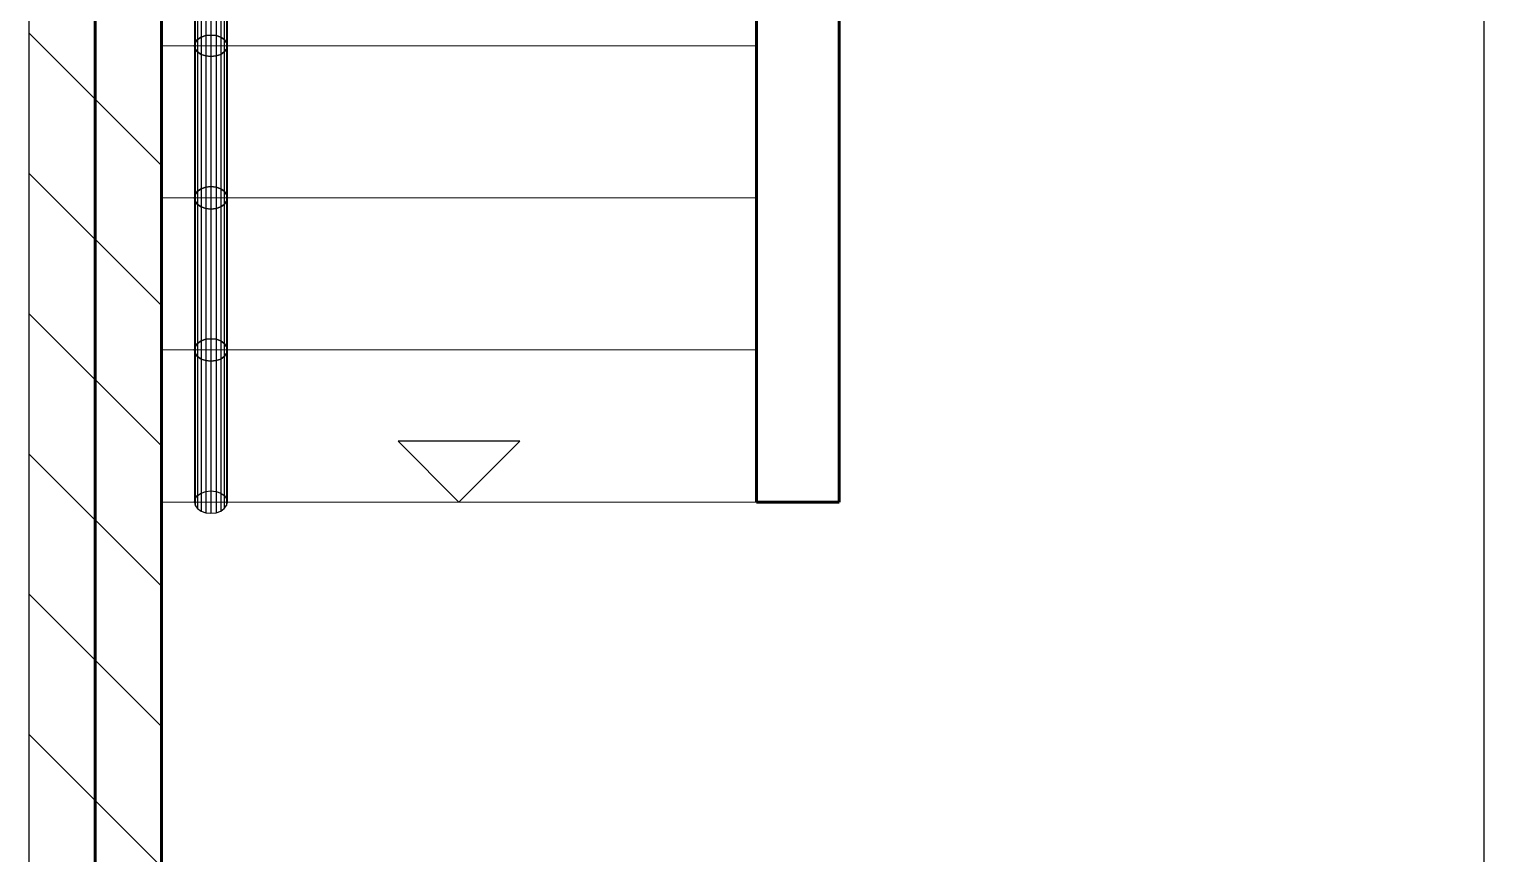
# Model space of a CAD drawing. Extents: x 0 to 756, y -25 to 420.
# Drawn here: x 251.57 to 295.57, y 73.94 to 98.88 of the extents above; entities that cross this region are included whole.
import ezdxf
from ezdxf.lldxf.tags import DXFTag

# ---------------------------------------------------------------- set-up
doc = ezdxf.new("R2010")
doc.units = 0
doc.layers.get('0').update_dxf_attribs({"lineweight": 25})
doc.layers.get('DEFPOINTS').update_dxf_attribs({"lineweight": 25})
doc.layers.add('A_Dach', color=1, linetype='Continuous', lineweight=25, true_color=0xff0000)
for name, color, linetype, lineweight in [('A_Innenwand', 7, 'Continuous', 25), ('Allgemein01', 7, 'Continuous', 13), ('Allgemein03', 7, 'Continuous', 25), ('Standard', 7, 'Continuous', 25), ('Treppe', 7, 'Continuous', 13), ('Wand Holz nicht tragend', 7, 'Continuous', 13)]:
    doc.layers.add(name, color=color, linetype=linetype, lineweight=lineweight)
tags = doc.linetypes.add('VERDECKT2_S2', pattern=[0.27, 0.2, -0.07]).pattern_tags.tags
tags[6:7] = [DXFTag(74, 4), DXFTag(75, 0), DXFTag(340, '0'), DXFTag(46, 1.0), DXFTag(50, 0.0), DXFTag(44, 0.0), DXFTag(45, 0.0)]
tags[4:5] = [DXFTag(74, 4), DXFTag(75, 0), DXFTag(340, '0'), DXFTag(46, 1.0), DXFTag(50, 0.0), DXFTag(44, 0.0), DXFTag(45, 0.0)]

# ---------------------------------------------------------------- blocks, each defined once
blk = doc.blocks.new('Referenz-A01I5YQ8IE')
at = {"layer": 'Allgemein01', "color": 0, "linetype": 'VERDECKT2_S2', "lineweight": -2, "ltscale": 0.25}
for p, q in [((253.567, 414.475), (253.567, 5.763)), ((295.567, 414.475), (295.567, 5.763))]:
    blk.add_line(p, q, dxfattribs=at)
at = {"layer": 'Allgemein03', "color": 0, "lineweight": -2}
blk.add_line((253.567, 414.475), (253.567, 5.763), dxfattribs=at)
at = {"layer": 'DEFPOINTS', "color": 0, "linetype": 'Continuous', "lineweight": -2, "ltscale": 0.25}
blk.add_line((276.067, 84.576), (276.067, 84.576), dxfattribs=at)
blk.add_line((276.067, 84.576), (276.067, 84.576), dxfattribs=at)
at = {"layer": 'Standard', "color": 0, "lineweight": -2}
for p, q in [((256.567, 103.842), (256.567, 98.376)), ((256.591, 103.931), (256.591, 98.475)), ((256.662, 104.012), (256.662, 98.565)), ((256.773, 104.076), (256.773, 98.636)), ((256.912, 104.117), (256.912, 98.682)), ((257.067, 104.131), (257.067, 98.697)), ((257.221, 104.117), (257.221, 98.682)), ((257.361, 104.076), (257.361, 98.636)), ((257.471, 104.012), (257.471, 98.565)), ((257.542, 103.931), (257.542, 98.475)), ((257.567, 98.376), (257.567, 103.842)), ((256.591, 103.753), (256.591, 98.276)), ((256.662, 103.672), (256.662, 98.187)), ((256.773, 103.608), (256.773, 98.115)), ((256.912, 103.567), (256.912, 98.07)), ((257.067, 103.553), (257.067, 98.054)), ((257.221, 103.567), (257.221, 98.07)), ((257.361, 103.608), (257.361, 98.115)), ((257.471, 103.672), (257.471, 98.187)), ((257.542, 103.753), (257.542, 98.276)), ((256.591, 98.475), (256.662, 98.565)), ((256.662, 98.565), (256.591, 98.475)), ((256.662, 98.565), (256.773, 98.636)), ((256.773, 98.636), (256.662, 98.565)), ((256.662, 98.565), (256.662, 93.974)), ((256.773, 98.636), (256.912, 98.682)), ((256.912, 98.682), (256.773, 98.636)), ((256.773, 98.636), (256.773, 94.049)), ((256.912, 98.682), (257.067, 98.697)), ((257.067, 98.697), (256.912, 98.682)), ((256.912, 98.682), (256.912, 94.097)), ((257.067, 98.697), (257.221, 98.682)), ((257.067, 98.697), (257.067, 94.114)), ((257.221, 98.682), (257.067, 98.697)), ((257.221, 98.682), (257.361, 98.636)), ((257.221, 98.682), (257.221, 94.097)), ((257.361, 98.636), (257.221, 98.682)), ((257.361, 98.636), (257.471, 98.565)), ((257.361, 98.636), (257.361, 94.049)), ((257.471, 98.565), (257.361, 98.636)), ((257.471, 98.565), (257.542, 98.475)), ((257.471, 98.565), (257.471, 93.974)), ((257.542, 98.475), (257.471, 98.565)), ((256.567, 98.376), (256.591, 98.475)), ((256.591, 98.475), (256.567, 98.376)), ((256.567, 98.376), (256.591, 98.276)), ((256.567, 98.376), (256.567, 93.776)), ((256.591, 98.276), (256.567, 98.376)), ((256.591, 98.475), (256.591, 93.88)), ((256.591, 98.276), (256.662, 98.187)), ((256.662, 98.187), (256.591, 98.276)), ((256.591, 98.276), (256.591, 93.671)), ((256.662, 98.187), (256.773, 98.115)), ((256.773, 98.115), (256.662, 98.187)), ((256.662, 98.187), (256.662, 93.577)), ((257.361, 98.115), (257.471, 98.187)), ((257.471, 98.187), (257.361, 98.115)), ((257.471, 98.187), (257.542, 98.276)), ((257.542, 98.276), (257.471, 98.187)), ((257.471, 98.187), (257.471, 93.577)), ((257.542, 98.475), (257.567, 98.376)), ((257.542, 98.475), (257.542, 93.88)), ((257.567, 98.376), (257.542, 98.475)), ((257.542, 98.276), (257.567, 98.376)), ((257.567, 98.376), (257.542, 98.276)), ((257.542, 98.276), (257.542, 93.671)), ((257.567, 93.776), (257.567, 98.376)), ((256.773, 98.115), (256.912, 98.07)), ((256.912, 98.07), (256.773, 98.115)), ((256.773, 98.115), (256.773, 93.502)), ((256.912, 98.07), (257.067, 98.054)), ((257.067, 98.054), (256.912, 98.07)), ((256.912, 98.07), (256.912, 93.454)), ((257.067, 98.054), (257.221, 98.07)), ((257.221, 98.07), (257.067, 98.054)), ((257.067, 98.054), (257.067, 93.438)), ((257.221, 98.07), (257.361, 98.115)), ((257.361, 98.115), (257.221, 98.07)), ((257.221, 98.07), (257.221, 93.454)), ((257.361, 98.115), (257.361, 93.502)), ((256.567, 93.776), (256.591, 93.88)), ((256.591, 93.88), (256.567, 93.776)), ((256.567, 93.776), (256.591, 93.671)), ((256.567, 93.776), (256.567, 89.176)), ((256.591, 93.671), (256.567, 93.776)), ((256.591, 93.88), (256.662, 93.974)), ((256.662, 93.974), (256.591, 93.88)), ((256.591, 93.88), (256.591, 89.28)), ((256.662, 93.974), (256.773, 94.049)), ((256.773, 94.049), (256.662, 93.974)), ((256.662, 93.974), (256.662, 89.374)), ((256.773, 94.049), (256.912, 94.097)), ((256.912, 94.097), (256.773, 94.049)), ((256.773, 94.049), (256.773, 89.449)), ((256.912, 94.097), (257.067, 94.114)), ((257.067, 94.114), (256.912, 94.097)), ((256.912, 94.097), (256.912, 89.497)), ((257.067, 94.114), (257.221, 94.097)), ((257.067, 94.114), (257.067, 89.514)), ((257.221, 94.097), (257.067, 94.114)), ((257.221, 94.097), (257.361, 94.049)), ((257.221, 94.097), (257.221, 89.497)), ((257.361, 94.049), (257.221, 94.097)), ((257.361, 94.049), (257.471, 93.974)), ((257.361, 94.049), (257.361, 89.449)), ((257.471, 93.974), (257.361, 94.049)), ((257.471, 93.974), (257.542, 93.88)), ((257.471, 93.974), (257.471, 89.374)), ((257.542, 93.88), (257.471, 93.974)), ((257.542, 93.88), (257.567, 93.776)), ((257.542, 93.88), (257.542, 89.28)), ((257.567, 93.776), (257.542, 93.88)), ((257.542, 93.671), (257.567, 93.776)), ((257.567, 93.776), (257.542, 93.671)), ((257.567, 89.176), (257.567, 93.776)), ((256.591, 93.671), (256.662, 93.577)), ((256.662, 93.577), (256.591, 93.671)), ((256.591, 93.671), (256.591, 89.071)), ((256.662, 93.577), (256.773, 93.502)), ((256.773, 93.502), (256.662, 93.577)), ((256.662, 93.577), (256.662, 88.977)), ((256.773, 93.502), (256.912, 93.454)), ((256.912, 93.454), (256.773, 93.502)), ((256.773, 93.502), (256.773, 88.902)), ((256.912, 93.454), (257.067, 93.438)), ((257.067, 93.438), (256.912, 93.454)), ((256.912, 93.454), (256.912, 88.854)), ((257.067, 93.438), (257.221, 93.454)), ((257.221, 93.454), (257.067, 93.438)), ((257.067, 93.438), (257.067, 88.838)), ((257.221, 93.454), (257.361, 93.502)), ((257.361, 93.502), (257.221, 93.454)), ((257.221, 93.454), (257.221, 88.854)), ((257.361, 93.502), (257.471, 93.577)), ((257.471, 93.577), (257.361, 93.502)), ((257.361, 93.502), (257.361, 88.902)), ((257.471, 93.577), (257.542, 93.671)), ((257.542, 93.671), (257.471, 93.577)), ((257.471, 93.577), (257.471, 88.977)), ((257.542, 93.671), (257.542, 89.071)), ((256.591, 89.28), (256.662, 89.374)), ((256.662, 89.374), (256.591, 89.28)), ((256.662, 89.374), (256.773, 89.449)), ((256.773, 89.449), (256.662, 89.374)), ((256.662, 89.374), (256.662, 84.774)), ((256.773, 89.449), (256.912, 89.497)), ((256.912, 89.497), (256.773, 89.449)), ((256.773, 89.449), (256.773, 84.849)), ((256.912, 89.497), (257.067, 89.514)), ((257.067, 89.514), (256.912, 89.497)), ((256.912, 89.497), (256.912, 84.897)), ((257.067, 89.514), (257.221, 89.497)), ((257.067, 89.514), (257.067, 84.914)), ((257.221, 89.497), (257.067, 89.514)), ((257.221, 89.497), (257.361, 89.449)), ((257.221, 89.497), (257.221, 84.897)), ((257.361, 89.449), (257.221, 89.497)), ((257.361, 89.449), (257.471, 89.374)), ((257.361, 89.449), (257.361, 84.849)), ((257.471, 89.374), (257.361, 89.449)), ((257.471, 89.374), (257.542, 89.28)), ((257.471, 89.374), (257.471, 84.774)), ((257.542, 89.28), (257.471, 89.374)), ((256.567, 89.176), (256.591, 89.28)), ((256.591, 89.28), (256.567, 89.176)), ((256.567, 89.176), (256.591, 89.071)), ((256.567, 89.176), (256.567, 84.576)), ((256.591, 89.071), (256.567, 89.176)), ((256.591, 89.28), (256.591, 84.68)), ((256.591, 89.071), (256.662, 88.977)), ((256.662, 88.977), (256.591, 89.071)), ((256.591, 89.071), (256.591, 84.471)), ((256.662, 88.977), (256.773, 88.902)), ((256.773, 88.902), (256.662, 88.977)), ((256.662, 88.977), (256.662, 84.377)), ((256.773, 88.902), (256.912, 88.854)), ((256.912, 88.854), (256.773, 88.902)), ((256.773, 88.902), (256.773, 84.302)), ((257.221, 88.854), (257.361, 88.902)), ((257.361, 88.902), (257.221, 88.854)), ((257.361, 88.902), (257.471, 88.977)), ((257.471, 88.977), (257.361, 88.902)), ((257.361, 88.902), (257.361, 84.302)), ((257.471, 88.977), (257.542, 89.071)), ((257.542, 89.071), (257.471, 88.977)), ((257.471, 88.977), (257.471, 84.377)), ((257.542, 89.28), (257.567, 89.176)), ((257.542, 89.28), (257.542, 84.68)), ((257.567, 89.176), (257.542, 89.28)), ((257.542, 89.071), (257.567, 89.176)), ((257.567, 89.176), (257.542, 89.071)), ((257.542, 89.071), (257.542, 84.471)), ((257.567, 84.576), (257.567, 89.176)), ((256.912, 88.854), (257.067, 88.838)), ((257.067, 88.838), (256.912, 88.854)), ((256.912, 88.854), (256.912, 84.254)), ((257.067, 88.838), (257.221, 88.854)), ((257.221, 88.854), (257.067, 88.838)), ((257.067, 88.838), (257.067, 84.238)), ((257.221, 88.854), (257.221, 84.254)), ((256.567, 84.576), (256.591, 84.68)), ((256.567, 84.576), (256.591, 84.471)), ((256.591, 84.68), (256.662, 84.774)), ((256.662, 84.774), (256.773, 84.849)), ((256.773, 84.849), (256.912, 84.897)), ((256.912, 84.897), (257.067, 84.914)), ((257.067, 84.914), (257.221, 84.897)), ((257.221, 84.897), (257.361, 84.849)), ((257.361, 84.849), (257.471, 84.774)), ((257.471, 84.774), (257.542, 84.68)), ((257.542, 84.68), (257.567, 84.576)), ((257.542, 84.471), (257.567, 84.576)), ((256.591, 84.471), (256.662, 84.377)), ((256.662, 84.377), (256.773, 84.302)), ((256.773, 84.302), (256.912, 84.254)), ((256.912, 84.254), (257.067, 84.238)), ((257.067, 84.238), (257.221, 84.254)), ((257.221, 84.254), (257.361, 84.302)), ((257.361, 84.302), (257.471, 84.377)), ((257.471, 84.377), (257.542, 84.471))]:
    blk.add_line(p, q, dxfattribs=at)
at = {"layer": 'Treppe', "color": 0}
for p, q in [((255.567, 104.015), (255.567, 98.376)), ((255.567, 98.376), (255.567, 104.015)), ((273.567, 98.376), (273.567, 101.936)), ((273.567, 101.936), (273.567, 98.376)), ((273.567, 98.376), (255.567, 98.376)), ((255.567, 98.376), (255.567, 93.776)), ((255.567, 93.776), (255.567, 98.376)), ((255.567, 98.376), (273.567, 98.376)), ((255.567, 98.376), (255.567, 98.376)), ((255.567, 98.376), (273.567, 98.376)), ((273.567, 98.376), (255.567, 98.376)), ((255.567, 98.376), (255.567, 98.376)), ((273.567, 93.776), (273.567, 98.376)), ((273.567, 98.376), (273.567, 93.776)), ((273.567, 98.376), (273.567, 98.376)), ((273.567, 98.376), (273.567, 98.376)), ((273.567, 93.776), (255.567, 93.776)), ((255.567, 93.776), (255.567, 89.176)), ((255.567, 89.176), (255.567, 93.776)), ((255.567, 93.776), (273.567, 93.776)), ((255.567, 93.776), (255.567, 93.776)), ((255.567, 93.776), (273.567, 93.776)), ((273.567, 93.776), (255.567, 93.776)), ((255.567, 93.776), (255.567, 93.776)), ((273.567, 89.176), (273.567, 93.776)), ((273.567, 93.776), (273.567, 89.176)), ((273.567, 93.776), (273.567, 93.776)), ((273.567, 93.776), (273.567, 93.776)), ((273.567, 89.176), (255.567, 89.176)), ((255.567, 89.176), (255.567, 84.576)), ((255.567, 84.576), (255.567, 89.176)), ((255.567, 89.176), (273.567, 89.176)), ((255.567, 89.176), (255.567, 89.176)), ((255.567, 89.176), (273.567, 89.176)), ((273.567, 89.176), (255.567, 89.176)), ((255.567, 89.176), (255.567, 89.176)), ((273.567, 84.576), (273.567, 89.176)), ((273.567, 89.176), (273.567, 84.576)), ((273.567, 89.176), (273.567, 89.176)), ((273.567, 89.176), (273.567, 89.176)), ((255.567, 84.576), (273.567, 84.576)), ((273.567, 84.576), (255.567, 84.576)), ((255.567, 84.576), (255.567, 84.576)), ((273.567, 84.576), (273.567, 84.576))]:
    blk.add_line(p, q, dxfattribs=at)
at = {"layer": 'Treppe', "color": 0, "lineweight": -2}
for p, q in [((266.407, 86.416), (262.727, 86.416)), ((262.727, 86.416), (264.567, 84.576)), ((264.567, 84.576), (266.407, 86.416))]:
    blk.add_line(p, q, dxfattribs=at)
at = {"layer": 'Wand Holz nicht tragend', "color": 0, "lineweight": 50}
for p, q in [((253.567, 126.668), (253.567, 40.11)), ((253.567, 40.11), (253.567, 126.668)), ((253.567, 40.11), (253.567, 126.668)), ((253.567, 126.668), (253.567, 40.11)), ((255.567, 40.11), (255.567, 126.668)), ((255.567, 126.668), (255.567, 40.11)), ((273.567, 106.168), (273.567, 84.576)), ((273.567, 84.576), (273.567, 106.168)), ((276.067, 84.576), (276.067, 106.168)), ((276.067, 106.168), (276.067, 84.576)), ((273.567, 84.576), (276.067, 84.576)), ((276.067, 84.576), (273.567, 84.576)), ((273.567, 84.576), (273.567, 84.576)), ((276.067, 84.576), (276.067, 84.576))]:
    blk.add_line(p, q, dxfattribs=at)
blk = doc.blocks.new('Wand-A01I5YQYIE', base_point=(251.567, 40.11))
at = {"color": 0, "linetype": 'ByBlock', "lineweight": -2, "ltscale": 0.25}
for p, q in [((251.567, 40.11), (251.567, 153.768)), ((255.567, 40.11), (255.567, 153.768))]:
    blk.add_line(p, q, dxfattribs=at)
at = {"color": 0, "lineweight": -2}
for p, q in [((255.567, 94.757), (251.567, 98.757)), ((255.567, 90.515), (251.567, 94.515)), ((255.567, 86.272), (251.567, 90.272)), ((255.567, 82.029), (251.567, 86.029)), ((255.567, 77.787), (251.567, 81.787)), ((255.567, 73.544), (251.567, 77.544))]:
    blk.add_line(p, q, dxfattribs=at)
blk = doc.blocks.new('Dachfläche-A01I5YRIIE', base_point=(113.567, 33.11))
at = {"color": 0, "linetype": 'ByBlock', "lineweight": -2, "ltscale": 0.25}
blk.add_line((253.567, 153.168), (253.567, 33.11), dxfattribs=at)
blk = doc.blocks.new('Dachfläche-A01I5YRMIE', base_point=(253.567, 33.11))
at = {"color": 0, "linetype": 'ByBlock', "lineweight": -2, "ltscale": 0.25}
blk.add_line((253.567, 33.11), (253.567, 153.168), dxfattribs=at)

msp = doc.modelspace()

# ---------------------------------------------------------------- block references
at = {"color": 8, "lineweight": 25, "ltscale": 0.25, "true_color": 0x808080}
msp.add_blockref('Referenz-A01I5YQ8IE', (0, 0), dxfattribs=at)
at = {"layer": 'A_Dach', "ltscale": 0.25}
for name, p in [('Dachfläche-A01I5YRIIE', (113.567, 33.11)), ('Dachfläche-A01I5YRMIE', (253.567, 33.11))]:
    msp.add_blockref(name, p, dxfattribs=at)
at = {"layer": 'A_Innenwand', "ltscale": 0.25}
msp.add_blockref('Wand-A01I5YQYIE', (251.567, 40.11), dxfattribs=at)

doc.saveas('drawing.dxf')
